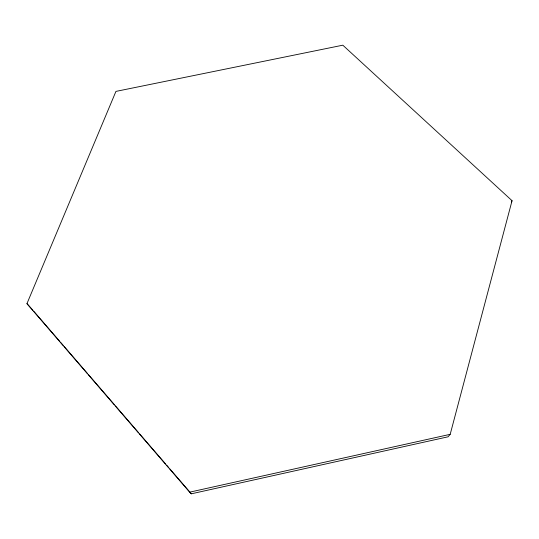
<?xml version="1.0" encoding="UTF-8"?>
<svg xmlns="http://www.w3.org/2000/svg" width="539" height="539" viewBox="0 0 539 539"><rect width="100%" height="100%" fill="white"/><g stroke="black" fill="none" stroke-linecap="round" stroke-linejoin="round"><path stroke-width="0.81" d="M450.186 434.333L512.05 200.703L342.817 45.188L115.939 91.401L26.95 303.632L189.688 492.161L191.338 493.812L448.071 436.799L450.186 434.333L189.688 492.161M511.356 202.051L512.05 200.703M26.95 303.632L32.906 310.289M34.004 311.562L59.863 341.51M60.961 342.784L63.164 345.337M64.262 346.611L87.365 373.372M88.47 374.645L114.322 404.6M115.427 405.874L138.53 432.635M139.628 433.908L165.486 463.863M166.585 465.137L168.788 467.684M169.886 468.957L191.338 493.812"/></g></svg>
